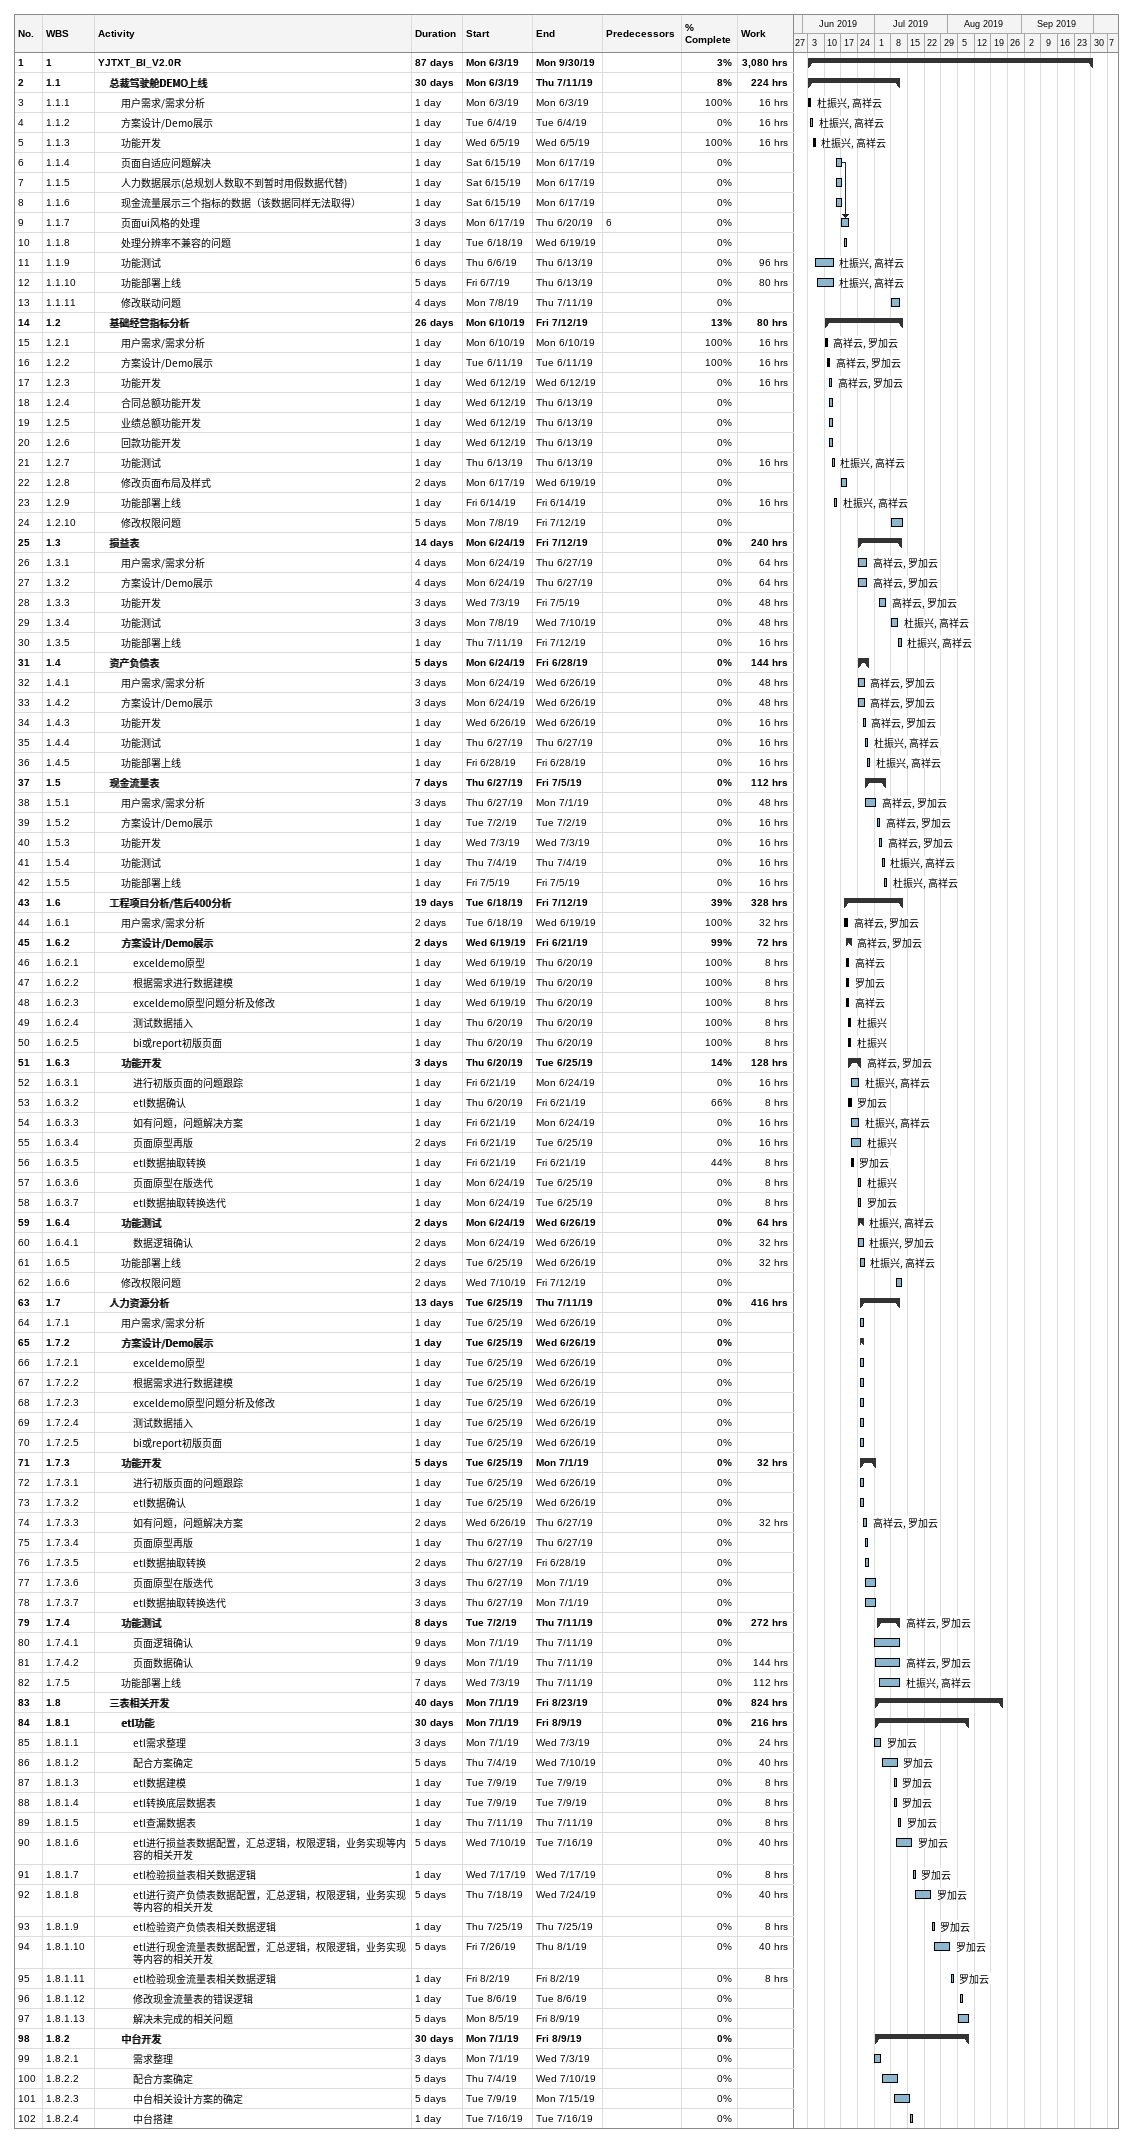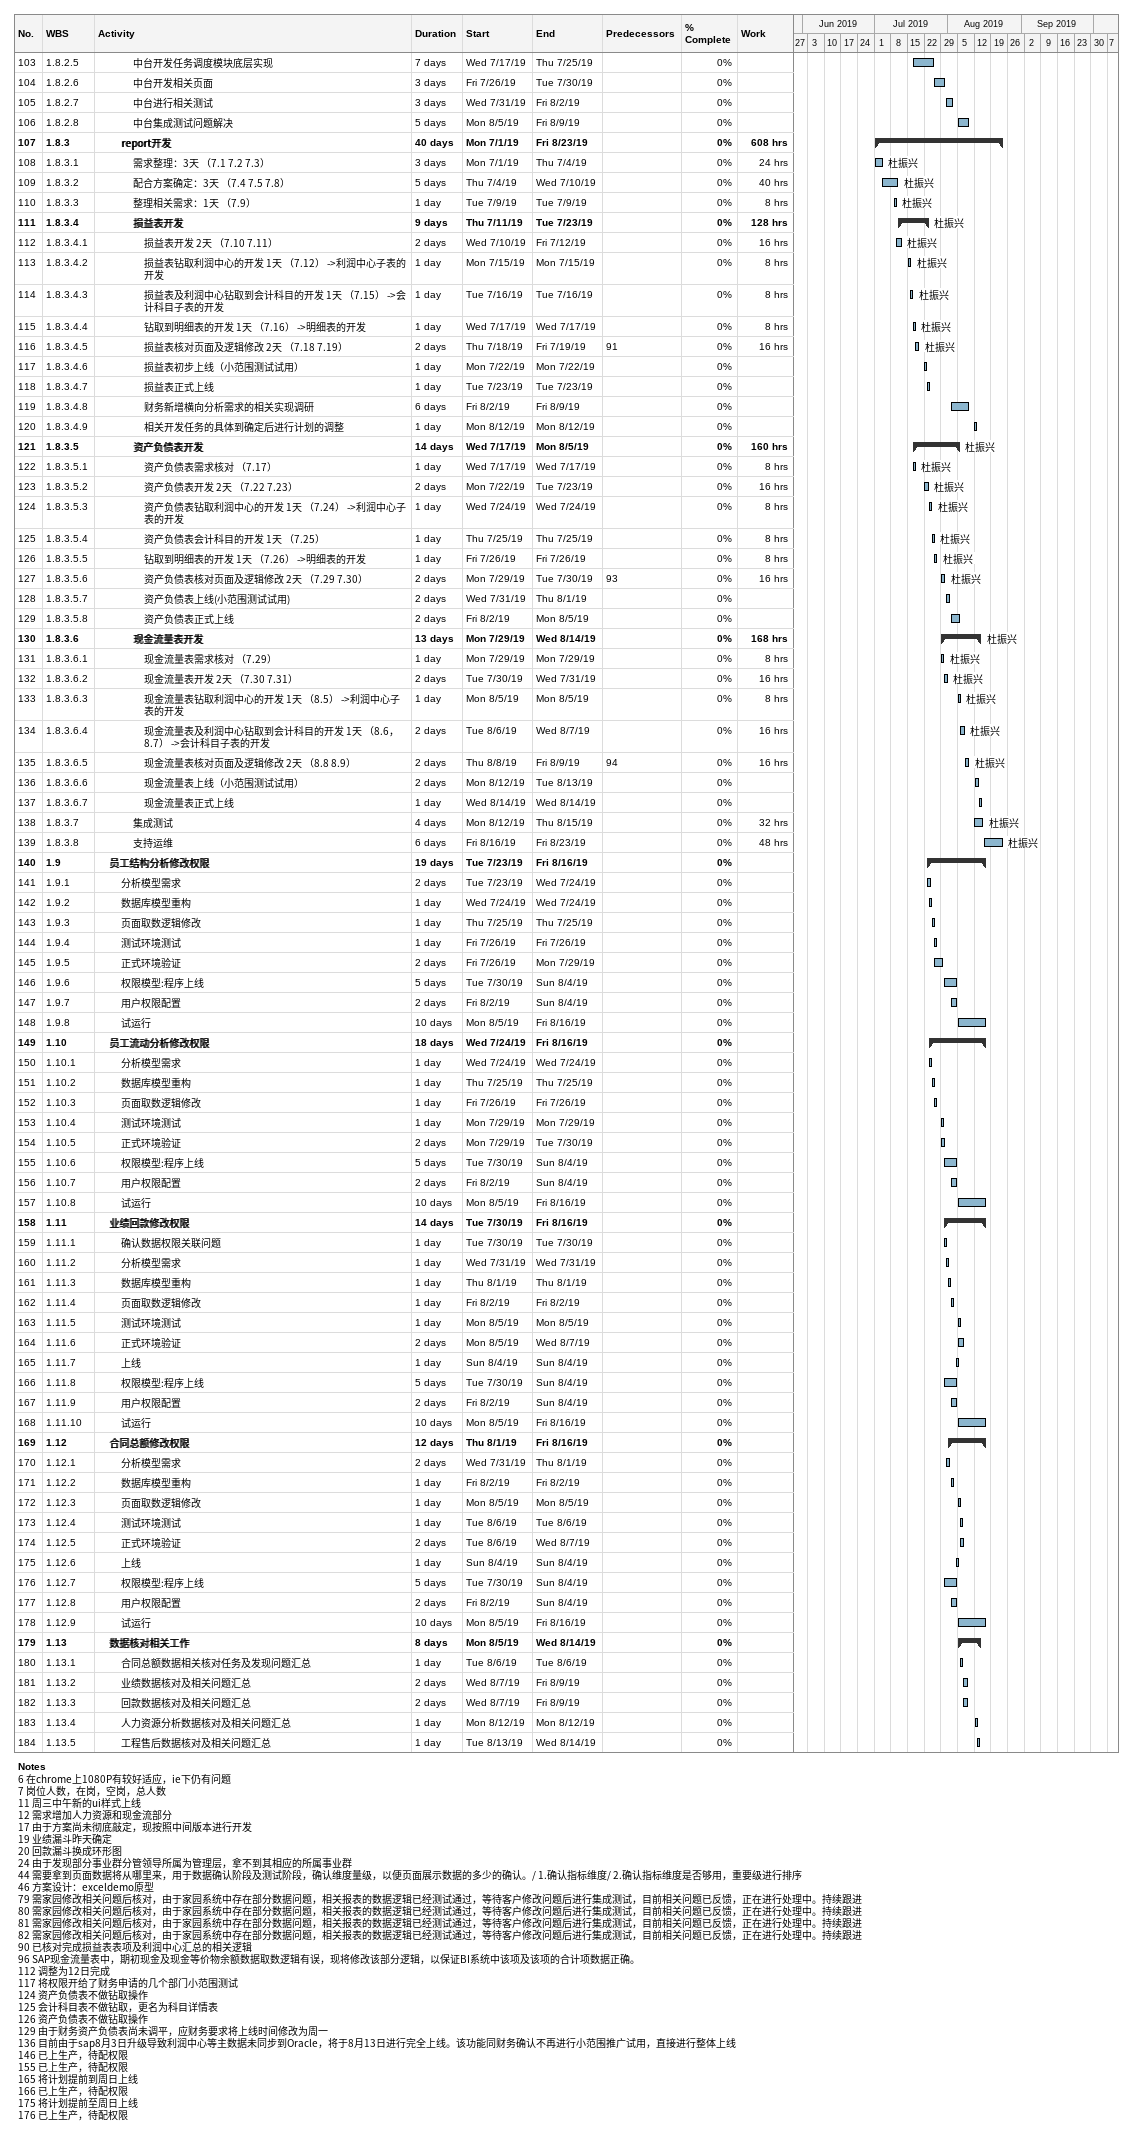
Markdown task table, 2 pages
| ID | WBS | Task | Duration | Start | Finish | Predecessors | Resources | % complete | Work (h) |
|---|---|---|---|---|---|---|---|---|---|
| 1 | 1 | **YJTXT_BI_V2.0R** | 87d | 2019-06-03 | 2019-09-30 |  |  | 3 | 3080 |
| 2 | 1.1 | **总裁驾驶舱DEMO上线** | 30d | 2019-06-03 | 2019-07-11 |  |  | 8 | 224 |
| 3 | 1.1.1 | 用户需求/需求分析 | 1d | 2019-06-03 | 2019-06-03 |  | 杜振兴, 高祥云 | 100 | 16 |
| 4 | 1.1.2 | 方案设计/Demo展示 | 1d | 2019-06-04 | 2019-06-04 |  | 杜振兴, 高祥云 | 0 | 16 |
| 5 | 1.1.3 | 功能开发 | 1d | 2019-06-05 | 2019-06-05 |  | 杜振兴, 高祥云 | 100 | 16 |
| 6 | 1.1.4 | 页面自适应问题解决 | 1d | 2019-06-15 | 2019-06-17 |  |  | 0 |  |
| 7 | 1.1.5 | 人力数据展示(总规划人数取不到暂时用假数据代替) | 1d | 2019-06-15 | 2019-06-17 |  |  | 0 |  |
| 8 | 1.1.6 | 现金流量展示三个指标的数据（该数据同样无法取得） | 1d | 2019-06-15 | 2019-06-17 |  |  | 0 |  |
| 9 | 1.1.7 | 页面ui风格的处理 | 3d | 2019-06-17 | 2019-06-20 | 6 |  | 0 |  |
| 10 | 1.1.8 | 处理分辨率不兼容的问题 | 1d | 2019-06-18 | 2019-06-19 |  |  | 0 |  |
| 11 | 1.1.9 | 功能测试 | 6d | 2019-06-06 | 2019-06-13 |  | 杜振兴, 高祥云 | 0 | 96 |
| 12 | 1.1.10 | 功能部署上线 | 5d | 2019-06-07 | 2019-06-13 |  | 杜振兴, 高祥云 | 0 | 80 |
| 13 | 1.1.11 | 修改联动问题 | 4d | 2019-07-08 | 2019-07-11 |  |  | 0 |  |
| 14 | 1.2 | **基础经营指标分析** | 26d | 2019-06-10 | 2019-07-12 |  |  | 13 | 80 |
| 15 | 1.2.1 | 用户需求/需求分析 | 1d | 2019-06-10 | 2019-06-10 |  | 高祥云, 罗加云 | 100 | 16 |
| 16 | 1.2.2 | 方案设计/Demo展示 | 1d | 2019-06-11 | 2019-06-11 |  | 高祥云, 罗加云 | 100 | 16 |
| 17 | 1.2.3 | 功能开发 | 1d | 2019-06-12 | 2019-06-12 |  | 高祥云, 罗加云 | 0 | 16 |
| 18 | 1.2.4 | 合同总额功能开发 | 1d | 2019-06-12 | 2019-06-13 |  |  | 0 |  |
| 19 | 1.2.5 | 业绩总额功能开发 | 1d | 2019-06-12 | 2019-06-13 |  |  | 0 |  |
| 20 | 1.2.6 | 回款功能开发 | 1d | 2019-06-12 | 2019-06-13 |  |  | 0 |  |
| 21 | 1.2.7 | 功能测试 | 1d | 2019-06-13 | 2019-06-13 |  | 杜振兴, 高祥云 | 0 | 16 |
| 22 | 1.2.8 | 修改页面布局及样式 | 2d | 2019-06-17 | 2019-06-19 |  |  | 0 |  |
| 23 | 1.2.9 | 功能部署上线 | 1d | 2019-06-14 | 2019-06-14 |  | 杜振兴, 高祥云 | 0 | 16 |
| 24 | 1.2.10 | 修改权限问题 | 5d | 2019-07-08 | 2019-07-12 |  |  | 0 |  |
| 25 | 1.3 | **损益表** | 14d | 2019-06-24 | 2019-07-12 |  |  | 0 | 240 |
| 26 | 1.3.1 | 用户需求/需求分析 | 4d | 2019-06-24 | 2019-06-27 |  | 高祥云, 罗加云 | 0 | 64 |
| 27 | 1.3.2 | 方案设计/Demo展示 | 4d | 2019-06-24 | 2019-06-27 |  | 高祥云, 罗加云 | 0 | 64 |
| 28 | 1.3.3 | 功能开发 | 3d | 2019-07-03 | 2019-07-05 |  | 高祥云, 罗加云 | 0 | 48 |
| 29 | 1.3.4 | 功能测试 | 3d | 2019-07-08 | 2019-07-10 |  | 杜振兴, 高祥云 | 0 | 48 |
| 30 | 1.3.5 | 功能部署上线 | 1d | 2019-07-11 | 2019-07-12 |  | 杜振兴, 高祥云 | 0 | 16 |
| 31 | 1.4 | **资产负债表** | 5d | 2019-06-24 | 2019-06-28 |  |  | 0 | 144 |
| 32 | 1.4.1 | 用户需求/需求分析 | 3d | 2019-06-24 | 2019-06-26 |  | 高祥云, 罗加云 | 0 | 48 |
| 33 | 1.4.2 | 方案设计/Demo展示 | 3d | 2019-06-24 | 2019-06-26 |  | 高祥云, 罗加云 | 0 | 48 |
| 34 | 1.4.3 | 功能开发 | 1d | 2019-06-26 | 2019-06-26 |  | 高祥云, 罗加云 | 0 | 16 |
| 35 | 1.4.4 | 功能测试 | 1d | 2019-06-27 | 2019-06-27 |  | 杜振兴, 高祥云 | 0 | 16 |
| 36 | 1.4.5 | 功能部署上线 | 1d | 2019-06-28 | 2019-06-28 |  | 杜振兴, 高祥云 | 0 | 16 |
| 37 | 1.5 | **现金流量表** | 7d | 2019-06-27 | 2019-07-05 |  |  | 0 | 112 |
| 38 | 1.5.1 | 用户需求/需求分析 | 3d | 2019-06-27 | 2019-07-01 |  | 高祥云, 罗加云 | 0 | 48 |
| 39 | 1.5.2 | 方案设计/Demo展示 | 1d | 2019-07-02 | 2019-07-02 |  | 高祥云, 罗加云 | 0 | 16 |
| 40 | 1.5.3 | 功能开发 | 1d | 2019-07-03 | 2019-07-03 |  | 高祥云, 罗加云 | 0 | 16 |
| 41 | 1.5.4 | 功能测试 | 1d | 2019-07-04 | 2019-07-04 |  | 杜振兴, 高祥云 | 0 | 16 |
| 42 | 1.5.5 | 功能部署上线 | 1d | 2019-07-05 | 2019-07-05 |  | 杜振兴, 高祥云 | 0 | 16 |
| 43 | 1.6 | **工程项目分析/售后400分析** | 19d | 2019-06-18 | 2019-07-12 |  |  | 39 | 328 |
| 44 | 1.6.1 | 用户需求/需求分析 | 2d | 2019-06-18 | 2019-06-19 |  | 高祥云, 罗加云 | 100 | 32 |
| 45 | 1.6.2 | **方案设计/Demo展示** | 2d | 2019-06-19 | 2019-06-21 |  | 高祥云, 罗加云 | 99 | 72 |
| 46 | 1.6.2.1 | exceldemo原型 | 1d | 2019-06-19 | 2019-06-20 |  | 高祥云 | 100 | 8 |
| 47 | 1.6.2.2 | 根据需求进行数据建模 | 1d | 2019-06-19 | 2019-06-20 |  | 罗加云 | 100 | 8 |
| 48 | 1.6.2.3 | exceldemo原型问题分析及修改 | 1d | 2019-06-19 | 2019-06-20 |  | 高祥云 | 100 | 8 |
| 49 | 1.6.2.4 | 测试数据插入 | 1d | 2019-06-20 | 2019-06-20 |  | 杜振兴 | 100 | 8 |
| 50 | 1.6.2.5 | bi或report初版页面 | 1d | 2019-06-20 | 2019-06-20 |  | 杜振兴 | 100 | 8 |
| 51 | 1.6.3 | **功能开发** | 3d | 2019-06-20 | 2019-06-25 |  | 高祥云, 罗加云 | 14 | 128 |
| 52 | 1.6.3.1 | 进行初版页面的问题跟踪 | 1d | 2019-06-21 | 2019-06-24 |  | 杜振兴, 高祥云 | 0 | 16 |
| 53 | 1.6.3.2 | etl数据确认 | 1d | 2019-06-20 | 2019-06-21 |  | 罗加云 | 66 | 8 |
| 54 | 1.6.3.3 | 如有问题，问题解决方案 | 1d | 2019-06-21 | 2019-06-24 |  | 杜振兴, 高祥云 | 0 | 16 |
| 55 | 1.6.3.4 | 页面原型再版 | 2d | 2019-06-21 | 2019-06-25 |  | 杜振兴 | 0 | 16 |
| 56 | 1.6.3.5 | etl数据抽取转换 | 1d | 2019-06-21 | 2019-06-21 |  | 罗加云 | 44 | 8 |
| 57 | 1.6.3.6 | 页面原型在版迭代 | 1d | 2019-06-24 | 2019-06-25 |  | 杜振兴 | 0 | 8 |
| 58 | 1.6.3.7 | etl数据抽取转换迭代 | 1d | 2019-06-24 | 2019-06-25 |  | 罗加云 | 0 | 8 |
| 59 | 1.6.4 | **功能测试** | 2d | 2019-06-24 | 2019-06-26 |  | 杜振兴, 高祥云 | 0 | 64 |
| 60 | 1.6.4.1 | 数据逻辑确认 | 2d | 2019-06-24 | 2019-06-26 |  | 杜振兴, 罗加云 | 0 | 32 |
| 61 | 1.6.5 | 功能部署上线 | 2d | 2019-06-25 | 2019-06-26 |  | 杜振兴, 高祥云 | 0 | 32 |
| 62 | 1.6.6 | 修改权限问题 | 2d | 2019-07-10 | 2019-07-12 |  |  | 0 |  |
| 63 | 1.7 | **人力资源分析** | 13d | 2019-06-25 | 2019-07-11 |  |  | 0 | 416 |
| 64 | 1.7.1 | 用户需求/需求分析 | 1d | 2019-06-25 | 2019-06-26 |  |  | 0 |  |
| 65 | 1.7.2 | **方案设计/Demo展示** | 1d | 2019-06-25 | 2019-06-26 |  |  | 0 |  |
| 66 | 1.7.2.1 | exceldemo原型 | 1d | 2019-06-25 | 2019-06-26 |  |  | 0 |  |
| 67 | 1.7.2.2 | 根据需求进行数据建模 | 1d | 2019-06-25 | 2019-06-26 |  |  | 0 |  |
| 68 | 1.7.2.3 | exceldemo原型问题分析及修改 | 1d | 2019-06-25 | 2019-06-26 |  |  | 0 |  |
| 69 | 1.7.2.4 | 测试数据插入 | 1d | 2019-06-25 | 2019-06-26 |  |  | 0 |  |
| 70 | 1.7.2.5 | bi或report初版页面 | 1d | 2019-06-25 | 2019-06-26 |  |  | 0 |  |
| 71 | 1.7.3 | **功能开发** | 5d | 2019-06-25 | 2019-07-01 |  |  | 0 | 32 |
| 72 | 1.7.3.1 | 进行初版页面的问题跟踪 | 1d | 2019-06-25 | 2019-06-26 |  |  | 0 |  |
| 73 | 1.7.3.2 | etl数据确认 | 1d | 2019-06-25 | 2019-06-26 |  |  | 0 |  |
| 74 | 1.7.3.3 | 如有问题，问题解决方案 | 2d | 2019-06-26 | 2019-06-27 |  | 高祥云, 罗加云 | 0 | 32 |
| 75 | 1.7.3.4 | 页面原型再版 | 1d | 2019-06-27 | 2019-06-27 |  |  | 0 |  |
| 76 | 1.7.3.5 | etl数据抽取转换 | 2d | 2019-06-27 | 2019-06-28 |  |  | 0 |  |
| 77 | 1.7.3.6 | 页面原型在版迭代 | 3d | 2019-06-27 | 2019-07-01 |  |  | 0 |  |
| 78 | 1.7.3.7 | etl数据抽取转换迭代 | 3d | 2019-06-27 | 2019-07-01 |  |  | 0 |  |
| 79 | 1.7.4 | **功能测试** | 8d | 2019-07-02 | 2019-07-11 |  | 高祥云, 罗加云 | 0 | 272 |
| 80 | 1.7.4.1 | 页面逻辑确认 | 9d | 2019-07-01 | 2019-07-11 |  |  | 0 |  |
| 81 | 1.7.4.2 | 页面数据确认 | 9d | 2019-07-01 | 2019-07-11 |  | 高祥云, 罗加云 | 0 | 144 |
| 82 | 1.7.5 | 功能部署上线 | 7d | 2019-07-03 | 2019-07-11 |  | 杜振兴, 高祥云 | 0 | 112 |
| 83 | 1.8 | **三表相关开发** | 40d | 2019-07-01 | 2019-08-23 |  |  | 0 | 824 |
| 84 | 1.8.1 | **etl功能** | 30d | 2019-07-01 | 2019-08-09 |  |  | 0 | 216 |
| 85 | 1.8.1.1 | etl需求整理 | 3d | 2019-07-01 | 2019-07-03 |  | 罗加云 | 0 | 24 |
| 86 | 1.8.1.2 | 配合方案确定 | 5d | 2019-07-04 | 2019-07-10 |  | 罗加云 | 0 | 40 |
| 87 | 1.8.1.3 | etl数据建模 | 1d | 2019-07-09 | 2019-07-09 |  | 罗加云 | 0 | 8 |
| 88 | 1.8.1.4 | etl转换底层数据表 | 1d | 2019-07-09 | 2019-07-09 |  | 罗加云 | 0 | 8 |
| 89 | 1.8.1.5 | etl查漏数据表 | 1d | 2019-07-11 | 2019-07-11 |  | 罗加云 | 0 | 8 |
| 90 | 1.8.1.6 | etl进行损益表数据配置，汇总逻辑，权限逻辑，业务实现等内容的相关开发 | 5d | 2019-07-10 | 2019-07-16 |  | 罗加云 | 0 | 40 |
| 91 | 1.8.1.7 | etl检验损益表相关数据逻辑 | 1d | 2019-07-17 | 2019-07-17 |  | 罗加云 | 0 | 8 |
| 92 | 1.8.1.8 | etl进行资产负债表数据配置，汇总逻辑，权限逻辑，业务实现等内容的相关开发 | 5d | 2019-07-18 | 2019-07-24 |  | 罗加云 | 0 | 40 |
| 93 | 1.8.1.9 | etl检验资产负债表相关数据逻辑 | 1d | 2019-07-25 | 2019-07-25 |  | 罗加云 | 0 | 8 |
| 94 | 1.8.1.10 | etl进行现金流量表数据配置，汇总逻辑，权限逻辑，业务实现等内容的相关开发 | 5d | 2019-07-26 | 2019-08-01 |  | 罗加云 | 0 | 40 |
| 95 | 1.8.1.11 | etl检验现金流量表相关数据逻辑 | 1d | 2019-08-02 | 2019-08-02 |  | 罗加云 | 0 | 8 |
| 96 | 1.8.1.12 | 修改现金流量表的错误逻辑 | 1d | 2019-08-06 | 2019-08-06 |  |  | 0 |  |
| 97 | 1.8.1.13 | 解决未完成的相关问题 | 5d | 2019-08-05 | 2019-08-09 |  |  | 0 |  |
| 98 | 1.8.2 | **中台开发** | 30d | 2019-07-01 | 2019-08-09 |  |  | 0 |  |
| 99 | 1.8.2.1 | 需求整理 | 3d | 2019-07-01 | 2019-07-03 |  |  | 0 |  |
| 100 | 1.8.2.2 | 配合方案确定 | 5d | 2019-07-04 | 2019-07-10 |  |  | 0 |  |
| 101 | 1.8.2.3 | 中台相关设计方案的确定 | 5d | 2019-07-09 | 2019-07-15 |  |  | 0 |  |
| 102 | 1.8.2.4 | 中台搭建 | 1d | 2019-07-16 | 2019-07-16 |  |  | 0 |  |
| 103 | 1.8.2.5 | 中台开发任务调度模块底层实现 | 7d | 2019-07-17 | 2019-07-25 |  |  | 0 |  |
| 104 | 1.8.2.6 | 中台开发相关页面 | 3d | 2019-07-26 | 2019-07-30 |  |  | 0 |  |
| 105 | 1.8.2.7 | 中台进行相关测试 | 3d | 2019-07-31 | 2019-08-02 |  |  | 0 |  |
| 106 | 1.8.2.8 | 中台集成测试问题解决 | 5d | 2019-08-05 | 2019-08-09 |  |  | 0 |  |
| 107 | 1.8.3 | **report开发** | 40d | 2019-07-01 | 2019-08-23 |  |  | 0 | 608 |
| 108 | 1.8.3.1 | 需求整理：3天 （7.1 7.2 7.3） | 3d | 2019-07-01 | 2019-07-04 |  | 杜振兴 | 0 | 24 |
| 109 | 1.8.3.2 | 配合方案确定：3天 （7.4 7.5 7.8） | 5d | 2019-07-04 | 2019-07-10 |  | 杜振兴 | 0 | 40 |
| 110 | 1.8.3.3 | 整理相关需求：1天 （7.9） | 1d | 2019-07-09 | 2019-07-09 |  | 杜振兴 | 0 | 8 |
| 111 | 1.8.3.4 | **损益表开发** | 9d | 2019-07-11 | 2019-07-23 |  | 杜振兴 | 0 | 128 |
| 112 | 1.8.3.4.1 | 损益表开发 2天 （7.10 7.11） | 2d | 2019-07-10 | 2019-07-12 |  | 杜振兴 | 0 | 16 |
| 113 | 1.8.3.4.2 | 损益表钻取利润中心的开发 1天 （7.12） ->利润中心子表的开发 | 1d | 2019-07-15 | 2019-07-15 |  | 杜振兴 | 0 | 8 |
| 114 | 1.8.3.4.3 | 损益表及利润中心钻取到会计科目的开发 1天 （7.15） ->会计科目子表的开发 | 1d | 2019-07-16 | 2019-07-16 |  | 杜振兴 | 0 | 8 |
| 115 | 1.8.3.4.4 | 钻取到明细表的开发 1天 （7.16） ->明细表的开发 | 1d | 2019-07-17 | 2019-07-17 |  | 杜振兴 | 0 | 8 |
| 116 | 1.8.3.4.5 | 损益表核对页面及逻辑修改 2天 （7.18 7.19） | 2d | 2019-07-18 | 2019-07-19 | 91 | 杜振兴 | 0 | 16 |
| 117 | 1.8.3.4.6 | 损益表初步上线（小范围测试试用） | 1d | 2019-07-22 | 2019-07-22 |  |  | 0 |  |
| 118 | 1.8.3.4.7 | 损益表正式上线 | 1d | 2019-07-23 | 2019-07-23 |  |  | 0 |  |
| 119 | 1.8.3.4.8 | 财务新增横向分析需求的相关实现调研 | 6d | 2019-08-02 | 2019-08-09 |  |  | 0 |  |
| 120 | 1.8.3.4.9 | 相关开发任务的具体到确定后进行计划的调整 | 1d | 2019-08-12 | 2019-08-12 |  |  | 0 |  |
| 121 | 1.8.3.5 | **资产负债表开发** | 14d | 2019-07-17 | 2019-08-05 |  | 杜振兴 | 0 | 160 |
| 122 | 1.8.3.5.1 | 资产负债表需求核对 （7.17） | 1d | 2019-07-17 | 2019-07-17 |  | 杜振兴 | 0 | 8 |
| 123 | 1.8.3.5.2 | 资产负债表开发 2天 （7.22 7.23） | 2d | 2019-07-22 | 2019-07-23 |  | 杜振兴 | 0 | 16 |
| 124 | 1.8.3.5.3 | 资产负债表钻取利润中心的开发 1天 （7.24） ->利润中心子表的开发 | 1d | 2019-07-24 | 2019-07-24 |  | 杜振兴 | 0 | 8 |
| 125 | 1.8.3.5.4 | 资产负债表会计科目的开发 1天 （7.25） | 1d | 2019-07-25 | 2019-07-25 |  | 杜振兴 | 0 | 8 |
| 126 | 1.8.3.5.5 | 钻取到明细表的开发 1天 （7.26） ->明细表的开发 | 1d | 2019-07-26 | 2019-07-26 |  | 杜振兴 | 0 | 8 |
| 127 | 1.8.3.5.6 | 资产负债表核对页面及逻辑修改 2天 （7.29 7.30） | 2d | 2019-07-29 | 2019-07-30 | 93 | 杜振兴 | 0 | 16 |
| 128 | 1.8.3.5.7 | 资产负债表上线(小范围测试试用) | 2d | 2019-07-31 | 2019-08-01 |  |  | 0 |  |
| 129 | 1.8.3.5.8 | 资产负债表正式上线 | 2d | 2019-08-02 | 2019-08-05 |  |  | 0 |  |
| 130 | 1.8.3.6 | **现金流量表开发** | 13d | 2019-07-29 | 2019-08-14 |  | 杜振兴 | 0 | 168 |
| 131 | 1.8.3.6.1 | 现金流量表需求核对 （7.29） | 1d | 2019-07-29 | 2019-07-29 |  | 杜振兴 | 0 | 8 |
| 132 | 1.8.3.6.2 | 现金流量表开发 2天 （7.30 7.31） | 2d | 2019-07-30 | 2019-07-31 |  | 杜振兴 | 0 | 16 |
| 133 | 1.8.3.6.3 | 现金流量表钻取利润中心的开发 1天 （8.5） ->利润中心子表的开发 | 1d | 2019-08-05 | 2019-08-05 |  | 杜振兴 | 0 | 8 |
| 134 | 1.8.3.6.4 | 现金流量表及利润中心钻取到会计科目的开发 1天 （8.6，8.7） ->会计科目子表的开发 | 2d | 2019-08-06 | 2019-08-07 |  | 杜振兴 | 0 | 16 |
| 135 | 1.8.3.6.5 | 现金流量表核对页面及逻辑修改 2天 （8.8 8.9） | 2d | 2019-08-08 | 2019-08-09 | 94 | 杜振兴 | 0 | 16 |
| 136 | 1.8.3.6.6 | 现金流量表上线（小范围测试试用） | 2d | 2019-08-12 | 2019-08-13 |  |  | 0 |  |
| 137 | 1.8.3.6.7 | 现金流量表正式上线 | 1d | 2019-08-14 | 2019-08-14 |  |  | 0 |  |
| 138 | 1.8.3.7 | 集成测试 | 4d | 2019-08-12 | 2019-08-15 |  | 杜振兴 | 0 | 32 |
| 139 | 1.8.3.8 | 支持运维 | 6d | 2019-08-16 | 2019-08-23 |  | 杜振兴 | 0 | 48 |
| 140 | 1.9 | **员工结构分析修改权限** | 19d | 2019-07-23 | 2019-08-16 |  |  | 0 |  |
| 141 | 1.9.1 | 分析模型需求 | 2d | 2019-07-23 | 2019-07-24 |  |  | 0 |  |
| 142 | 1.9.2 | 数据库模型重构 | 1d | 2019-07-24 | 2019-07-24 |  |  | 0 |  |
| 143 | 1.9.3 | 页面取数逻辑修改 | 1d | 2019-07-25 | 2019-07-25 |  |  | 0 |  |
| 144 | 1.9.4 | 测试环境测试 | 1d | 2019-07-26 | 2019-07-26 |  |  | 0 |  |
| 145 | 1.9.5 | 正式环境验证 | 2d | 2019-07-26 | 2019-07-29 |  |  | 0 |  |
| 146 | 1.9.6 | 权限模型:程序上线 | 5d | 2019-07-30 | 2019-08-04 |  |  | 0 |  |
| 147 | 1.9.7 | 用户权限配置 | 2d | 2019-08-02 | 2019-08-04 |  |  | 0 |  |
| 148 | 1.9.8 | 试运行 | 10d | 2019-08-05 | 2019-08-16 |  |  | 0 |  |
| 149 | 1.10 | **员工流动分析修改权限** | 18d | 2019-07-24 | 2019-08-16 |  |  | 0 |  |
| 150 | 1.10.1 | 分析模型需求 | 1d | 2019-07-24 | 2019-07-24 |  |  | 0 |  |
| 151 | 1.10.2 | 数据库模型重构 | 1d | 2019-07-25 | 2019-07-25 |  |  | 0 |  |
| 152 | 1.10.3 | 页面取数逻辑修改 | 1d | 2019-07-26 | 2019-07-26 |  |  | 0 |  |
| 153 | 1.10.4 | 测试环境测试 | 1d | 2019-07-29 | 2019-07-29 |  |  | 0 |  |
| 154 | 1.10.5 | 正式环境验证 | 2d | 2019-07-29 | 2019-07-30 |  |  | 0 |  |
| 155 | 1.10.6 | 权限模型:程序上线 | 5d | 2019-07-30 | 2019-08-04 |  |  | 0 |  |
| 156 | 1.10.7 | 用户权限配置 | 2d | 2019-08-02 | 2019-08-04 |  |  | 0 |  |
| 157 | 1.10.8 | 试运行 | 10d | 2019-08-05 | 2019-08-16 |  |  | 0 |  |
| 158 | 1.11 | **业绩回款修改权限** | 14d | 2019-07-30 | 2019-08-16 |  |  | 0 |  |
| 159 | 1.11.1 | 确认数据权限关联问题 | 1d | 2019-07-30 | 2019-07-30 |  |  | 0 |  |
| 160 | 1.11.2 | 分析模型需求 | 1d | 2019-07-31 | 2019-07-31 |  |  | 0 |  |
| 161 | 1.11.3 | 数据库模型重构 | 1d | 2019-08-01 | 2019-08-01 |  |  | 0 |  |
| 162 | 1.11.4 | 页面取数逻辑修改 | 1d | 2019-08-02 | 2019-08-02 |  |  | 0 |  |
| 163 | 1.11.5 | 测试环境测试 | 1d | 2019-08-05 | 2019-08-05 |  |  | 0 |  |
| 164 | 1.11.6 | 正式环境验证 | 2d | 2019-08-05 | 2019-08-07 |  |  | 0 |  |
| 165 | 1.11.7 | 上线 | 1d | 2019-08-04 | 2019-08-04 |  |  | 0 |  |
| 166 | 1.11.8 | 权限模型:程序上线 | 5d | 2019-07-30 | 2019-08-04 |  |  | 0 |  |
| 167 | 1.11.9 | 用户权限配置 | 2d | 2019-08-02 | 2019-08-04 |  |  | 0 |  |
| 168 | 1.11.10 | 试运行 | 10d | 2019-08-05 | 2019-08-16 |  |  | 0 |  |
| 169 | 1.12 | **合同总额修改权限** | 12d | 2019-08-01 | 2019-08-16 |  |  | 0 |  |
| 170 | 1.12.1 | 分析模型需求 | 2d | 2019-07-31 | 2019-08-01 |  |  | 0 |  |
| 171 | 1.12.2 | 数据库模型重构 | 1d | 2019-08-02 | 2019-08-02 |  |  | 0 |  |
| 172 | 1.12.3 | 页面取数逻辑修改 | 1d | 2019-08-05 | 2019-08-05 |  |  | 0 |  |
| 173 | 1.12.4 | 测试环境测试 | 1d | 2019-08-06 | 2019-08-06 |  |  | 0 |  |
| 174 | 1.12.5 | 正式环境验证 | 2d | 2019-08-06 | 2019-08-07 |  |  | 0 |  |
| 175 | 1.12.6 | 上线 | 1d | 2019-08-04 | 2019-08-04 |  |  | 0 |  |
| 176 | 1.12.7 | 权限模型:程序上线 | 5d | 2019-07-30 | 2019-08-04 |  |  | 0 |  |
| 177 | 1.12.8 | 用户权限配置 | 2d | 2019-08-02 | 2019-08-04 |  |  | 0 |  |
| 178 | 1.12.9 | 试运行 | 10d | 2019-08-05 | 2019-08-16 |  |  | 0 |  |
| 179 | 1.13 | **数据核对相关工作** | 8d | 2019-08-05 | 2019-08-14 |  |  | 0 |  |
| 180 | 1.13.1 | 合同总额数据相关核对任务及发现问题汇总 | 1d | 2019-08-06 | 2019-08-06 |  |  | 0 |  |
| 181 | 1.13.2 | 业绩数据核对及相关问题汇总 | 2d | 2019-08-07 | 2019-08-09 |  |  | 0 |  |
| 182 | 1.13.3 | 回款数据核对及相关问题汇总 | 2d | 2019-08-07 | 2019-08-09 |  |  | 0 |  |
| 183 | 1.13.4 | 人力资源分析数据核对及相关问题汇总 | 1d | 2019-08-12 | 2019-08-12 |  |  | 0 |  |
| 184 | 1.13.5 | 工程售后数据核对及相关问题汇总 | 1d | 2019-08-13 | 2019-08-14 |  |  | 0 |  |

Notes
- 6: 在chrome上1080P有较好适应，ie下仍有问题
- 7: 岗位人数，在岗，空岗，总人数
- 11: 周三中午新的ui样式上线
- 12: 需求增加人力资源和现金流部分
- 17: 由于方案尚未彻底敲定，现按照中间版本进行开发
- 19: 业绩漏斗昨天确定
- 20: 回款漏斗换成环形图
- 24: 由于发现部分事业群分管领导所属为管理层，拿不到其相应的所属事业群
- 44: 需要拿到页面数据将从哪里来，用于数据确认阶段及测试阶段，确认维度量级，以便页面展示数据的多少的确认。/ 1.确认指标维度/ 2.确认指标维度是否够用，重要级进行排序
- 46: 方案设计：exceldemo原型
- 79: 需家园修改相关问题后核对，由于家园系统中存在部分数据问题，相关报表的数据逻辑已经测试通过，等待客户修改问题后进行集成测试，目前相关问题已反馈，正在进行处理中。持续跟进
- 80: 需家园修改相关问题后核对，由于家园系统中存在部分数据问题，相关报表的数据逻辑已经测试通过，等待客户修改问题后进行集成测试，目前相关问题已反馈，正在进行处理中。持续跟进
- 81: 需家园修改相关问题后核对，由于家园系统中存在部分数据问题，相关报表的数据逻辑已经测试通过，等待客户修改问题后进行集成测试，目前相关问题已反馈，正在进行处理中。持续跟进
- 82: 需家园修改相关问题后核对，由于家园系统中存在部分数据问题，相关报表的数据逻辑已经测试通过，等待客户修改问题后进行集成测试，目前相关问题已反馈，正在进行处理中。持续跟进
- 90: 已核对完成损益表表项及利润中心汇总的相关逻辑
- 96: SAP现金流量表中，期初现金及现金等价物余额数据取数逻辑有误，现将修改该部分逻辑，以保证BI系统中该项及该项的合计项数据正确。
- 112: 调整为12日完成
- 117: 将权限开给了财务申请的几个部门小范围测试
- 124: 资产负债表不做钻取操作
- 125: 会计科目表不做钻取，更名为科目详情表
- 126: 资产负债表不做钻取操作
- 129: 由于财务资产负债表尚未调平，应财务要求将上线时间修改为周一
- 136: 目前由于sap8月3日升级导致利润中心等主数据未同步到Oracle，将于8月13日进行完全上线。该功能同财务确认不再进行小范围推广试用，直接进行整体上线
- 146: 已上生产，待配权限
- 155: 已上生产，待配权限
- 165: 将计划提前到周日上线
- 166: 已上生产，待配权限
- 175: 将计划提前至周日上线
- 176: 已上生产，待配权限
